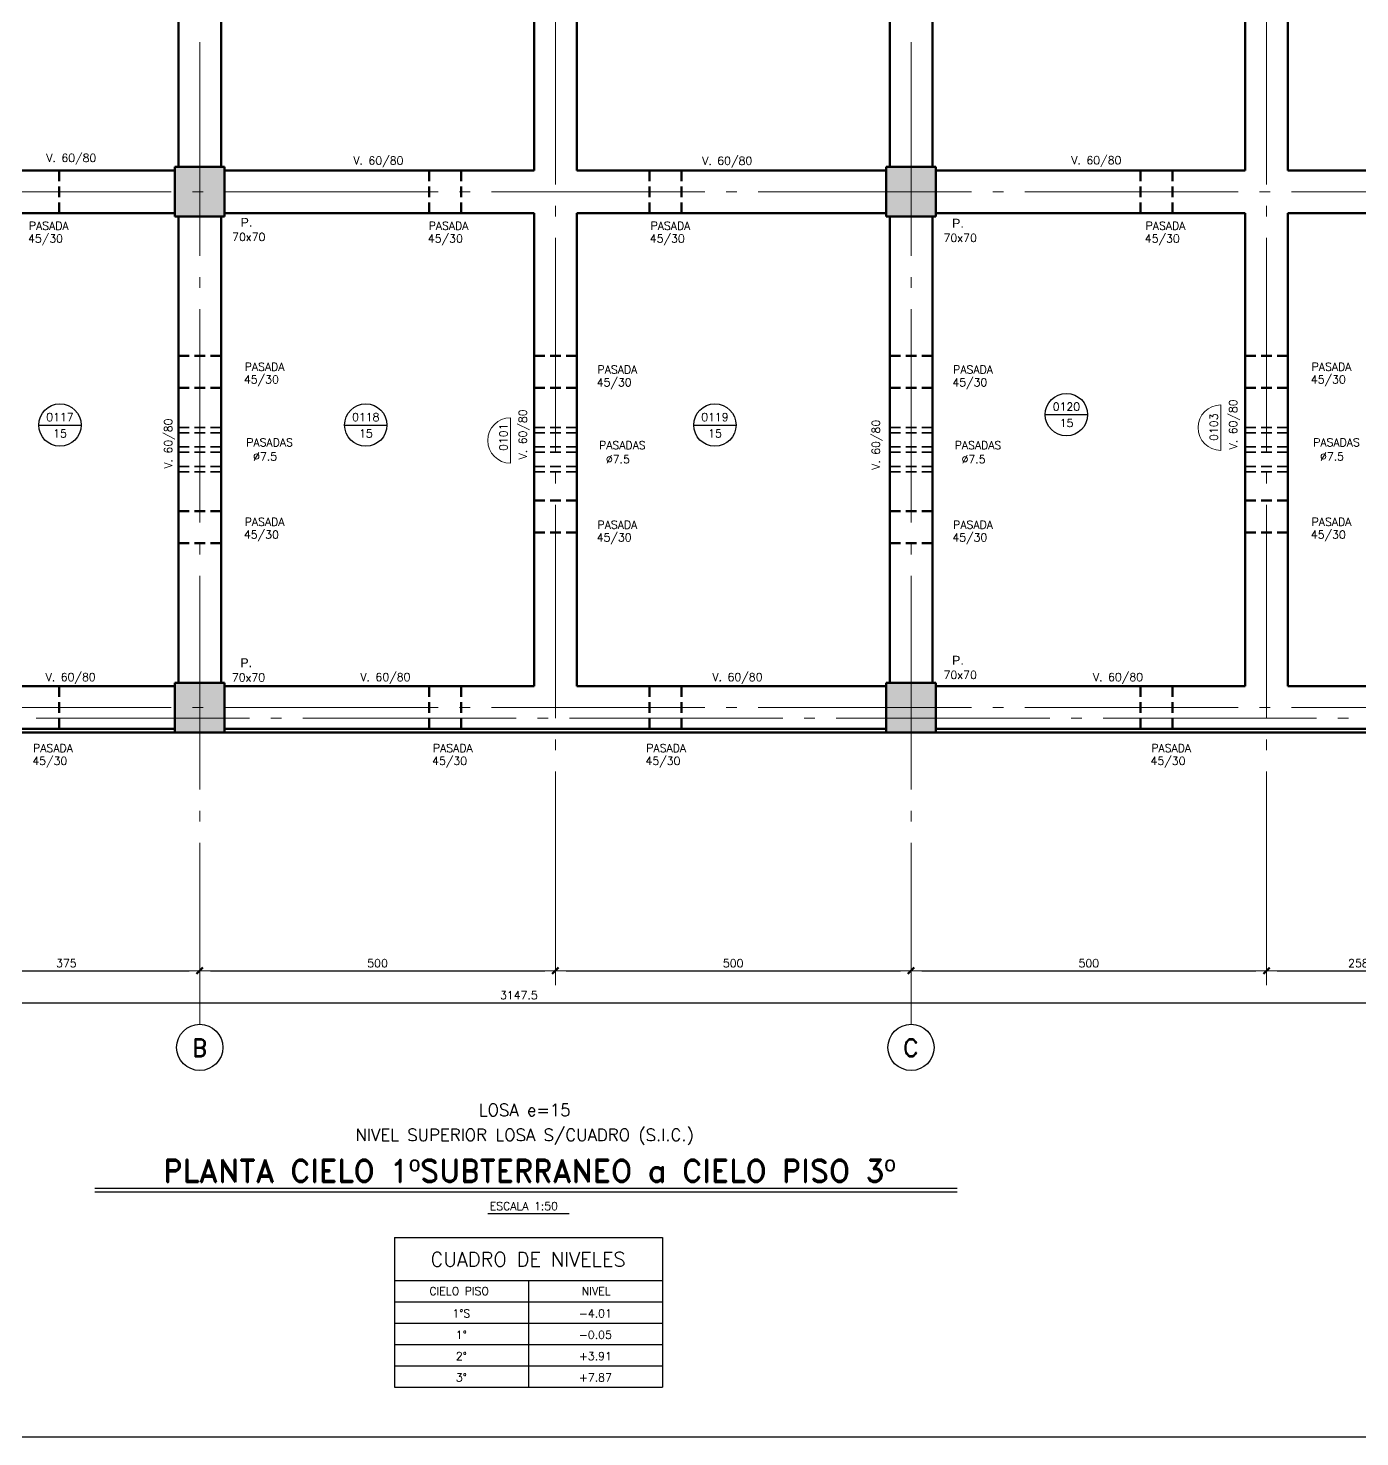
# Model space of a CAD drawing. Extents: x -58 to 5689, y 67 to 4123.
# Drawn here: x 1994 to 3866, y 68 to 2048 of the extents above; entities that cross this region are included whole.
import ezdxf
from ezdxf.enums import TextEntityAlignment as Align

# ---------------------------------------------------------------- set-up
doc = ezdxf.new("R2010")
doc.units = 0
doc.header["$LTSCALE"] = 30
doc.header["$MEASUREMENT"] = 0
doc.linetypes.add('DASHED', pattern=[0.75, 0.5, -0.25])
doc.linetypes.add('EJES', pattern=[12.5, 10, -1, 0.5, -1])
doc.layers.get('0').update_dxf_attribs({"linetype": 'CONTINUOUS'})
for name, color, linetype in [('RLA-FORMATO', 7, 'CONTINUOUS'), ('RLA-TEXTOS1', 9, 'CONTINUOUS'), ('RLA-TEXTOS2', 6, 'CONTINUOUS'), ('RLE-LOSAS', 3, 'CONTINUOUS'), ('RLE-SEGMENTOS1', 2, 'DASHED')]:
    doc.layers.add(name, color=color, linetype=linetype)
for name, color, linetype, lineweight in [('RLE-COTAS', 2, 'CONTINUOUS', 9), ('RLE-EJE', 3, 'CONTINUOUS', 25), ('RLE-EJES', 1, 'EJES', 15), ('RLE-LOSA', 90, 'CONTINUOUS', 15), ('RLE-PILAR', 5, 'CONTINUOUS', 25), ('RLE-SOLID', 252, 'CONTINUOUS', 15), ('RLE-TEXTO-1', 9, 'CONTINUOUS', 9), ('RLE-VIGA', 3, 'CONTINUOUS', 15)]:
    doc.layers.add(name, color=color, linetype=linetype, lineweight=lineweight)
doc.styles.add('Arial_3', font='arial.ttf', dxfattribs={"height": 0.25})
doc.styles.add('ROMAND', font='romand', dxfattribs={"height": 31.5})
doc.styles.add('ROMANS', font='romans.shx', dxfattribs={"height": 11.25})
doc.styles.add('SIETE50', font='ROMAND.SHX', dxfattribs={"height": 31.5})
doc.dimstyles.new('ING-50', dxfattribs={"dimscale": 50, "dimtxt": 0.27, "dimasz": 0.3, "dimexe": 0, "dimexo": 0, "dimgap": 0.1, "dimtad": 1, "dimdec": 1, "dimzin": 12, "dimdsep": 46, "dimtxsty": 'ROMANS', "dimblk": 'TICK1', "dimblk1": 'TICK1', "dimblk2": 'TICK1', "dimcen": 0.09, "dimclrd": 2, "dimclre": 1, "dimclrt": 3, "dimadec": 0, "dimazin": 0, "dimtfac": 1, "dimtdec": 0, "dimtix": 1, "dimtmove": 2, "dimatfit": 3, "dimldrblk": 'TICK1', "dimfxl": 0, "dimfxlon": 1, "dimtolj": 1, "dimtzin": 0, "dimarcsym": 0})

# ---------------------------------------------------------------- blocks, each defined once
blk = doc.blocks.new('TICK1')
at = {"color": 2}
for points in [[(0, 0), (-1, 0)], [(0, 0), (1, 0)]]:
    blk.add_lwpolyline(points, dxfattribs=at)
at = {"color": 2, "const_width": 0.2}
blk.add_lwpolyline([(-0.3, -0.3), (0.3, 0.3)], dxfattribs=at)
blk = doc.blocks.new('*D59')
at = {"layer": 'RLE-COTAS', "color": 2, "lineweight": -2, "transparency": 16777216}
blk.add_line((1125.2, 678.1), (4242.7, 678.1), dxfattribs=at)
at = {"layer": 'RLE-COTAS', "color": 2, "lineweight": -2, "transparency": 16777216, "xscale": 15, "yscale": 15, "zscale": 15, "rotation": 180}
blk.add_blockref('TICK1', (1110.2, 678.1), dxfattribs=at)
at = {"layer": 'RLE-COTAS', "color": 2, "lineweight": -2, "transparency": 16777216, "xscale": 15, "yscale": 15, "zscale": 15}
blk.add_blockref('TICK1', (4257.7, 678.1), dxfattribs=at)
at = {"layer": 'RLE-COTAS', "color": 3, "transparency": 16777216, "insert": (2683.9, 688.7), "char_height": 11.25, "width": 61.027, "attachment_point": 5, "style": 'ROMANS'}
blk.add_mtext('\\A1;3147.5', dxfattribs=at)
blk = doc.blocks.new('*D62')
at = {"layer": 'RLE-COTAS', "color": 2, "lineweight": -2, "transparency": 16777216}
blk.add_line((1875.2, 723.1), (2220.2, 723.1), dxfattribs=at)
at = {"layer": 'RLE-COTAS', "color": 2, "lineweight": -2, "transparency": 16777216, "xscale": 15, "yscale": 15, "zscale": 15, "rotation": 180}
blk.add_blockref('TICK1', (1860.2, 723.1), dxfattribs=at)
at = {"layer": 'RLE-COTAS', "color": 2, "lineweight": -2, "transparency": 16777216, "xscale": 15, "yscale": 15, "zscale": 15}
blk.add_blockref('TICK1', (2235.2, 723.1), dxfattribs=at)
at = {"layer": 'RLE-COTAS', "color": 3, "transparency": 16777216, "insert": (2047.7, 733.7), "char_height": 11.25, "width": 33.226, "attachment_point": 5, "style": 'ROMANS'}
blk.add_mtext('\\A1;375', dxfattribs=at)
blk = doc.blocks.new('*D63')
at = {"layer": 'RLE-COTAS', "color": 2, "lineweight": -2, "transparency": 16777216}
blk.add_line((2250.2, 723.1), (2720.2, 723.1), dxfattribs=at)
at = {"layer": 'RLE-COTAS', "color": 2, "lineweight": -2, "transparency": 16777216, "xscale": 15, "yscale": 15, "zscale": 15, "rotation": 180}
blk.add_blockref('TICK1', (2235.2, 723.1), dxfattribs=at)
at = {"layer": 'RLE-COTAS', "color": 2, "lineweight": -2, "transparency": 16777216, "xscale": 15, "yscale": 15, "zscale": 15}
blk.add_blockref('TICK1', (2735.2, 723.1), dxfattribs=at)
at = {"layer": 'RLE-COTAS', "color": 3, "transparency": 16777216, "insert": (2485.2, 733.7), "char_height": 11.25, "width": 33.226, "attachment_point": 5, "style": 'ROMANS'}
blk.add_mtext('\\A1;500', dxfattribs=at)
blk = doc.blocks.new('*D64')
at = {"layer": 'RLE-COTAS', "color": 2, "lineweight": -2, "transparency": 16777216}
blk.add_line((2750.2, 723.1), (3220.2, 723.1), dxfattribs=at)
at = {"layer": 'RLE-COTAS', "color": 2, "lineweight": -2, "transparency": 16777216, "xscale": 15, "yscale": 15, "zscale": 15, "rotation": 180}
blk.add_blockref('TICK1', (2735.2, 723.1), dxfattribs=at)
at = {"layer": 'RLE-COTAS', "color": 2, "lineweight": -2, "transparency": 16777216, "xscale": 15, "yscale": 15, "zscale": 15}
blk.add_blockref('TICK1', (3235.2, 723.1), dxfattribs=at)
at = {"layer": 'RLE-COTAS', "color": 3, "transparency": 16777216, "insert": (2985.2, 733.7), "char_height": 11.25, "width": 33.226, "attachment_point": 5, "style": 'ROMANS'}
blk.add_mtext('\\A1;500', dxfattribs=at)
blk = doc.blocks.new('*D65')
at = {"layer": 'RLE-COTAS', "color": 2, "lineweight": -2, "transparency": 16777216}
blk.add_line((3250.2, 723.1), (3720.2, 723.1), dxfattribs=at)
at = {"layer": 'RLE-COTAS', "color": 2, "lineweight": -2, "transparency": 16777216, "xscale": 15, "yscale": 15, "zscale": 15, "rotation": 180}
blk.add_blockref('TICK1', (3235.2, 723.1), dxfattribs=at)
at = {"layer": 'RLE-COTAS', "color": 2, "lineweight": -2, "transparency": 16777216, "xscale": 15, "yscale": 15, "zscale": 15}
blk.add_blockref('TICK1', (3735.2, 723.1), dxfattribs=at)
at = {"layer": 'RLE-COTAS', "color": 3, "transparency": 16777216, "insert": (3485.2, 733.7), "char_height": 11.25, "width": 33.226, "attachment_point": 5, "style": 'ROMANS'}
blk.add_mtext('\\A1;500', dxfattribs=at)
blk = doc.blocks.new('*D66')
at = {"layer": 'RLE-COTAS', "color": 2, "lineweight": -2, "transparency": 16777216}
blk.add_line((3750.2, 723.1), (3978.2, 723.1), dxfattribs=at)
at = {"layer": 'RLE-COTAS', "color": 2, "lineweight": -2, "transparency": 16777216, "xscale": 15, "yscale": 15, "zscale": 15, "rotation": 180}
blk.add_blockref('TICK1', (3735.2, 723.1), dxfattribs=at)
at = {"layer": 'RLE-COTAS', "color": 2, "lineweight": -2, "transparency": 16777216, "xscale": 15, "yscale": 15, "zscale": 15}
blk.add_blockref('TICK1', (3993.2, 723.1), dxfattribs=at)
at = {"layer": 'RLE-COTAS', "color": 3, "transparency": 16777216, "insert": (3864.2, 733.7), "char_height": 11.25, "width": 33.226, "attachment_point": 5, "style": 'ROMANS'}
blk.add_mtext('\\A1;258', dxfattribs=at)
blk = doc.blocks.new('RLE-ETIQUETA-VIGA-NUMERADA - Numerada Normal Centro Arriba-1323725-1_S')
at = {"layer": 'RLE-TEXTO-1'}
blk.add_line((-0.639, 0.75), (0.639, 0.75), dxfattribs=at)
blk.add_arc((0, 0.75), 0.639, 360, 180, dxfattribs=at)
blk = doc.blocks.new('RLE-ETIQUETA COLUMNA - TAG PILAR DIVIDIDO-1340790-1_S')
at = {"layer": 'RLE-TEXTO-1', "insert": (-0.264, 0.165), "char_height": 0.25, "width": 0.40084, "attachment_point": 1, "style": 'Arial_3'}
blk.add_mtext('P.', dxfattribs=at)
blk = doc.blocks.new('losa-ne')
at = {"color": 5, "linetype": 'Continuous'}
blk.add_line((-29.8, 0), (29.7, 0), dxfattribs=at)
at = {"color": 3, "linetype": 'Continuous'}
blk.add_circle((0, 0), 29.8, dxfattribs=at)
at = {"color": 3, "linetype": 'Continuous', "style": 'ROMANS'}
for tag, p in [('N%%DL', (0, 5.6)), ('ESP', (0.2, -17.4))]:
    blk.add_attdef(tag, text='', height=11.2, dxfattribs=at).set_placement(p, align=Align.CENTER)

msp = doc.modelspace()

# ---------------------------------------------------------------- hatches: boundary and pattern name
at = {"layer": 'RLE-SOLID'}
for points in [[(2270.199, 1782.933), (2270.199, 1852.933), (2200.199, 1852.933), (2200.199, 1782.933)], [(3270.199, 1782.933), (3270.199, 1852.933), (3200.199, 1852.933), (3200.199, 1782.933)], [(2270.199, 1057.933), (2270.199, 1127.933), (2200.199, 1127.933), (2200.199, 1057.933)], [(3270.199, 1057.933), (3270.199, 1127.933), (3200.199, 1127.933), (3200.199, 1057.933)]]:
    msp.add_hatch(color=256, dxfattribs=at).paths.add_polyline_path(points)

# ---------------------------------------------------------------- linework, layer by layer
at = {"layer": 'RLA-FORMATO', "color": 6, "linetype": 'Continuous'}
msp.add_lwpolyline([(-58.1, 4123.098), (-58.1, 68.098), (5686.9, 68.098), (5686.9, 4123.098)], close=True, dxfattribs=at)
at = {"layer": 'RLA-TEXTOS1', "color": 2}
for p, q in [((2508.868, 347.994), (2885.784, 347.994)), ((2508.868, 347.994), (2508.868, 137.994)), ((2885.784, 347.994), (2885.784, 137.994)), ((2508.868, 287.994), (2885.784, 287.994)), ((2697.326, 287.994), (2697.326, 137.994)), ((2508.868, 257.994), (2885.784, 257.994)), ((2508.868, 227.994), (2885.784, 227.994)), ((2508.868, 197.994), (2885.784, 197.994)), ((2508.868, 167.994), (2885.784, 167.994)), ((2508.868, 137.994), (2885.784, 137.994))]:
    msp.add_line(p, q, dxfattribs=at)
at = {"layer": 'RLA-TEXTOS2', "color": 6}
for p, q in [((2087.856, 417.566), (3300.018, 417.566)), ((2087.856, 412.566), (3300.018, 412.566))]:
    msp.add_line(p, q, dxfattribs=at)
at = {"layer": 'RLA-TEXTOS2', "color": 3}
msp.add_line((2640.278, 381.802), (2754.373, 381.802), dxfattribs=at)
at = {"layer": 'RLE-EJE'}
for centre in [(2235.199, 615.433), (3235.199, 615.433)]:
    msp.add_circle(centre, 32.5, dxfattribs=at)
at = {"layer": 'RLE-EJES', "linetype": 'EJES', "lineweight": 9}
for p, q in [((2235.199, 3152.933), (2235.199, 647.933)), ((3235.199, 3152.933), (3235.199, 647.933)), ((770.199, 1817.933), (4620.199, 1817.933)), ((770.199, 1092.933), (4620.199, 1092.933))]:
    msp.add_line(p, q, dxfattribs=at)
at = {"layer": 'RLE-EJES', "linetype": 'EJES'}
for p, q in [((2735.199, 702.933), (2735.199, 3102.933)), ((3735.199, 702.933), (3735.199, 3102.933)), ((4555.199, 1077.933), (825.199, 1077.933))]:
    msp.add_line(p, q, dxfattribs=at)
at = {"layer": 'RLE-LOSA', "lineweight": 50}
for p, q in [((2200.199, 1057.933), (1150.199, 1057.933)), ((3200.199, 1057.933), (2270.199, 1057.933)), ((4245.199, 1057.933), (3270.199, 1057.933))]:
    msp.add_line(p, q, dxfattribs=at)
at = {"layer": 'RLE-PILAR', "lineweight": 70}
for p, q in [((2200.199, 1782.933), (2200.199, 1852.933)), ((2200.199, 1852.933), (2270.199, 1852.933)), ((2270.199, 1852.933), (2270.199, 1782.933)), ((3200.199, 1782.933), (3200.199, 1852.933)), ((3200.199, 1852.933), (3270.199, 1852.933)), ((3270.199, 1852.933), (3270.199, 1782.933)), ((2270.199, 1782.933), (2200.199, 1782.933)), ((3270.199, 1782.933), (3200.199, 1782.933)), ((2200.199, 1057.933), (2200.199, 1127.933)), ((2200.199, 1127.933), (2270.199, 1127.933)), ((2270.199, 1127.933), (2270.199, 1057.933)), ((3200.199, 1057.933), (3200.199, 1127.933)), ((3200.199, 1127.933), (3270.199, 1127.933)), ((3270.199, 1127.933), (3270.199, 1057.933)), ((2270.199, 1057.933), (2200.199, 1057.933)), ((3270.199, 1057.933), (3200.199, 1057.933))]:
    msp.add_line(p, q, dxfattribs=at)
at = {"layer": 'RLE-SEGMENTOS1', "lineweight": 50}
for p, q in [((2037.699, 1847.933), (2037.699, 1787.933)), ((2557.699, 1847.933), (2557.699, 1787.933)), ((2602.699, 1847.933), (2602.699, 1787.933)), ((2867.699, 1787.933), (2867.699, 1847.933)), ((2912.699, 1847.933), (2912.699, 1787.933)), ((3557.699, 1847.933), (3557.699, 1787.933)), ((3602.699, 1847.933), (3602.699, 1787.933)), ((2205.199, 1587.094), (2265.199, 1587.094)), ((2705.199, 1587.094), (2765.199, 1587.094)), ((3205.199, 1587.094), (3265.199, 1587.094)), ((3705.199, 1587.094), (3765.199, 1587.094)), ((2205.199, 1542.094), (2265.199, 1542.094)), ((2705.199, 1542.094), (2765.199, 1542.094)), ((3205.199, 1542.094), (3265.199, 1542.094)), ((3705.199, 1542.094), (3765.199, 1542.094)), ((2205.199, 1368.755), (2265.199, 1368.755)), ((2705.199, 1383.755), (2765.199, 1383.755)), ((3205.199, 1368.755), (3265.199, 1368.755)), ((3705.199, 1383.755), (3765.199, 1383.755)), ((2705.199, 1338.755), (2765.199, 1338.755)), ((3705.199, 1338.755), (3765.199, 1338.755)), ((2205.199, 1323.755), (2265.199, 1323.755)), ((3205.199, 1323.755), (3265.199, 1323.755)), ((2037.699, 1122.933), (2037.699, 1062.933)), ((2557.699, 1122.933), (2557.699, 1062.933)), ((2602.699, 1122.933), (2602.699, 1062.933)), ((2867.699, 1062.933), (2867.699, 1122.933)), ((2912.699, 1122.933), (2912.699, 1062.933)), ((3557.699, 1122.933), (3557.699, 1062.933)), ((3602.699, 1122.933), (3602.699, 1062.933))]:
    msp.add_line(p, q, dxfattribs=at)
at = {"layer": 'RLE-SEGMENTOS1', "lineweight": 35}
for p, q in [((2265.199, 1486.675), (2205.199, 1486.675)), ((2265.199, 1486.675), (2205.199, 1486.675)), ((2765.199, 1486.675), (2705.199, 1486.675)), ((3265.199, 1486.675), (3205.199, 1486.675)), ((3765.199, 1486.675), (3705.199, 1486.675)), ((2265.199, 1479.175), (2205.199, 1479.175)), ((2765.199, 1479.175), (2705.199, 1479.175)), ((3265.199, 1479.175), (3205.199, 1479.175)), ((3765.199, 1479.175), (3705.199, 1479.175)), ((2265.199, 1459.175), (2205.199, 1459.175)), ((2265.199, 1451.675), (2205.199, 1451.675)), ((2765.199, 1459.175), (2705.199, 1459.175)), ((2765.199, 1451.675), (2705.199, 1451.675)), ((3265.199, 1459.175), (3205.199, 1459.175)), ((3265.199, 1451.675), (3205.199, 1451.675)), ((3765.199, 1459.175), (3705.199, 1459.175)), ((3765.199, 1451.675), (3705.199, 1451.675)), ((2265.199, 1431.675), (2205.199, 1431.675)), ((2765.199, 1431.675), (2705.199, 1431.675)), ((3265.199, 1431.675), (3205.199, 1431.675)), ((3765.199, 1431.675), (3705.199, 1431.675)), ((2265.199, 1424.175), (2205.199, 1424.175)), ((2765.199, 1424.175), (2705.199, 1424.175)), ((3265.199, 1424.175), (3205.199, 1424.175)), ((3765.199, 1424.175), (3705.199, 1424.175))]:
    msp.add_line(p, q, dxfattribs=at)
at = {"layer": 'RLE-VIGA', "lineweight": 50}
for p, q in [((2205.199, 2672.933), (2205.199, 1852.933)), ((2265.199, 2672.933), (2265.199, 1852.933)), ((2705.199, 1847.933), (2705.199, 2677.933)), ((2765.199, 1847.933), (2765.199, 2677.933)), ((3205.199, 1852.933), (3205.199, 2672.933)), ((3265.199, 1852.933), (3265.199, 2672.933)), ((3705.199, 1847.933), (3705.199, 2677.933)), ((3765.199, 1847.933), (3765.199, 2677.933)), ((1890.199, 1847.933), (2200.199, 1847.933)), ((2270.199, 1847.933), (2705.199, 1847.933)), ((2765.199, 1847.933), (3200.199, 1847.933)), ((3270.199, 1847.933), (3705.199, 1847.933)), ((3765.199, 1847.933), (4245.199, 1847.933)), ((1890.199, 1787.933), (2200.199, 1787.933)), ((2205.199, 1782.933), (2205.199, 1127.933)), ((2265.199, 1782.933), (2265.199, 1127.933)), ((2270.199, 1787.933), (2705.199, 1787.933)), ((2705.199, 1787.933), (2705.199, 1122.933)), ((2765.199, 1787.933), (3200.199, 1787.933)), ((2765.199, 1787.933), (2765.199, 1122.933)), ((3205.199, 1127.933), (3205.199, 1782.933)), ((3265.199, 1127.933), (3265.199, 1782.933)), ((3270.199, 1787.933), (3705.199, 1787.933)), ((3705.199, 1787.933), (3705.199, 1122.933)), ((3765.199, 1787.933), (3765.199, 1122.933)), ((3765.199, 1787.933), (4245.199, 1787.933)), ((1890.199, 1122.933), (2200.199, 1122.933)), ((2270.199, 1122.933), (2705.199, 1122.933)), ((2765.199, 1122.933), (3200.199, 1122.933)), ((3270.199, 1122.933), (3705.199, 1122.933)), ((3765.199, 1122.933), (4245.199, 1122.933)), ((1890.199, 1062.933), (2200.199, 1062.933)), ((2270.199, 1062.933), (2705.199, 1062.933)), ((2765.199, 1062.933), (2705.199, 1062.933)), ((2765.199, 1062.933), (3200.199, 1062.933)), ((3270.199, 1062.933), (3765.199, 1062.933)), ((3765.199, 1062.933), (4245.199, 1062.933))]:
    msp.add_line(p, q, dxfattribs=at)

# ---------------------------------------------------------------- block references
at = {"layer": 'RLE-LOSAS'}
for p, values in [((3453.702, 1504.638), {'N%%DL': '0120', 'ESP': '15'}), ((2038.626, 1489.98), {'N%%DL': '0117', 'ESP': '15'}), ((2468.639, 1489.98), {'N%%DL': '0118', 'ESP': '15'}), ((2959.457, 1489.98), {'N%%DL': '0119', 'ESP': '15'})]:
    msp.add_blockref('losa-ne', p, dxfattribs=at).add_auto_attribs(values)
at = {"layer": 'RLE-TEXTO-1', "xscale": 49.99999999999998, "yscale": 49.99999999999998, "zscale": 49.99999999999998}
for p in [(2305.888, 1772.894), (3306.146, 1771.682), (2305.503, 1153.963), (3306.146, 1157.488)]:
    msp.add_blockref('RLE-ETIQUETA COLUMNA - TAG PILAR DIVIDIDO-1340790-1_S', p, dxfattribs=at)
at = {"layer": 'RLE-TEXTO-1', "xscale": 49.99999999999998, "yscale": 49.99999999999998, "zscale": 49.99999999999998, "rotation": 89.99999999999987}
for p in [(3708.263, 1486.34), (2709.55, 1468.298)]:
    msp.add_blockref('RLE-ETIQUETA-VIGA-NUMERADA - Numerada Normal Centro Arriba-1323725-1_S', p, dxfattribs=at)

# ---------------------------------------------------------------- texts
at = {"color": 3, "style": 'ROMAND'}
for s, p in [('LOSA e=15', (2691.98, 518.917)), ('NIVEL SUPERIOR LOSA S/CUADRO (S.I.C.)', (2691.98, 483.91))]:
    msp.add_text(s, height=17, dxfattribs=at).set_placement(p, align=Align.CENTER)
at = {"layer": 'RLA-TEXTOS1', "color": 5, "style": 'ROMANS'}
msp.add_text('CUADRO DE NIVELES', height=20, dxfattribs=at).set_placement((2696.928, 317.557), align=Align.MIDDLE)
at = {"layer": 'RLA-TEXTOS1', "color": 9, "linetype": 'ByBlock', "style": 'ROMANS'}
for s, p in [('CIELO PISO', (2599.965, 267.224)), ('NIVEL', (2792.529, 267.224)), ('1%%DS', (2603.004, 235.825)), ('-4.01', (2791.462, 235.825)), ('1%%D', (2603.004, 205.825)), ('-0.05', (2791.462, 205.825)), ('2%%D', (2603.004, 175.825)), ('+3.91', (2791.462, 175.825)), ('3%%D', (2603.004, 145.825)), ('+7.87', (2791.462, 145.825))]:
    msp.add_text(s, height=11.25, dxfattribs=at).set_placement(p, align=Align.CENTER)
at = {"layer": 'RLA-TEXTOS2', "color": 6, "style": 'SIETE50'}
msp.add_text('PLANTA CIELO 1ºSUBTERRANEO a CIELO PISO 3º', height=31.5, dxfattribs=at).set_placement((2698.749, 426.149), align=Align.CENTER)
at = {"layer": 'RLA-TEXTOS2', "color": 3, "style": 'ROMANS'}
msp.add_text('ESCALA 1:50', height=11.25, dxfattribs=at).set_placement((2642.878, 386.754))
at = {"layer": 'RLE-EJE', "color": 5, "lineweight": 9, "char_height": 25, "width": 1, "attachment_point": 1, "style": 'ROMAND'}
for s, insert in [('B', (2224.456, 627.319)), ('C', (3223.631, 627.319))]:
    msp.add_mtext(s, dxfattribs=dict(at, insert=insert))
at = {"layer": 'RLE-TEXTO-1', "char_height": 11.25, "attachment_point": 5, "style": 'ROMANS'}
for s, insert, width in [('V. 60/80', (2054.646, 1863.587), 78.56537), ('V. 60/80', (2486.375, 1859.746), 78.56537), ('V. 60/80', (2976.807, 1859.477), 78.56537), ('V. 60/80', (3495.774, 1860.194), 78.56537), ('PASADA ', (2022.886, 1770.002), 88.58647), ('PASADA ', (2584.987, 1770.002), 88.58647), ('PASADA ', (2896.987, 1770.002), 88.58647), ('PASADA ', (3592.987, 1770.002), 88.58647), ('45/30', (2018.408, 1750.158), 52.51053), ('70x70', (2304.11, 1754.254), 56.91981), ('45/30', (2580.509, 1750.158), 52.51053), ('45/30', (2892.509, 1750.158), 52.51053), ('70x70', (3304.367, 1753.041), 56.91981), ('45/30', (3588.509, 1750.158), 52.51053), ('PASADA ', (2326.383, 1571.959), 88.58647), ('PASADA ', (2822.383, 1567.959), 88.58647), ('PASADA ', (3322.383, 1567.959), 88.58647), ('PASADA ', (3826.383, 1571.959), 88.58647), ('45/30', (2321.905, 1552.115), 52.51053), ('45/30', (2817.905, 1548.115), 52.51053), ('45/30', (3317.905, 1548.115), 52.51053), ('45/30', (3821.905, 1552.115), 52.51053), ('PASADAS ', (2333.398, 1465.669), 102.616), ('PASADAS ', (2829.398, 1461.669), 102.616), ('PASADAS ', (3329.398, 1461.669), 102.616), ('PASADAS ', (3833.398, 1465.669), 102.616), ('Ø7.5', (2327.097, 1445.825), 45.69619), ('Ø7.5', (2823.097, 1441.825), 45.69619), ('Ø7.5', (3323.097, 1441.825), 45.69619), ('Ø7.5', (3827.097, 1445.825), 45.69619), ('PASADA ', (2326.383, 1353.959), 88.58647), ('PASADA ', (2822.383, 1349.959), 88.58647), ('PASADA ', (3322.383, 1349.959), 88.58647), ('PASADA ', (3826.383, 1353.959), 88.58647), ('45/30', (2321.905, 1334.115), 52.51053), ('45/30', (2817.905, 1330.115), 52.51053), ('45/30', (3317.905, 1330.115), 52.51053), ('45/30', (3821.905, 1334.115), 52.51053), ('V. 60/80', (2053.727, 1133.962), 78.56537), ('70x70', (2303.725, 1135.322), 56.91981), ('V. 60/80', (2496.227, 1133.962), 78.56537), ('V. 60/80', (2991.227, 1133.962), 78.56537), ('70x70', (3304.367, 1138.847), 56.91981), ('V. 60/80', (3526.227, 1133.962), 78.56537), ('PASADA ', (2028.886, 1036.002), 88.58647), ('PASADA ', (2590.987, 1036.002), 88.58647), ('PASADA ', (2890.987, 1036.002), 88.58647), ('PASADA ', (3600.987, 1036.002), 88.58647), ('45/30', (2024.408, 1016.158), 52.51053), ('45/30', (2586.509, 1016.158), 52.51053), ('45/30', (2886.509, 1016.158), 52.51053), ('45/30', (3596.509, 1016.158), 52.51053)]:
    msp.add_mtext(s, dxfattribs=dict(at, insert=insert, width=width))
at = {"layer": 'RLE-TEXTO-1', "char_height": 11.25, "attachment_point": 5, "rotation": 90, "style": 'ROMANS'}
for s, insert, width in [('V. 60/80', (3689.958, 1490.914), 78.56537), ('V. 60/80', (2691.245, 1476.826), 78.56537), ('0103', (3660.929, 1486.994), 46.49787), ('V. 60/80', (2192.785, 1463.961), 78.56537), ('0101', (2662.216, 1472.907), 46.49787), ('V. 60/80', (3187.694, 1462.18), 78.56537)]:
    msp.add_mtext(s, dxfattribs=dict(at, insert=insert, width=width))

# ---------------------------------------------------------------- dimensions: what is measured, and where the dimension line sits
at = {"layer": 'RLE-COTAS'}
for base, p1, p2, picture, middle in [((2235.199, 723.054), (1860.199, 728.054), (2235.199, 728.054), '*D62', (2047.699, 733.679)), ((2735.199, 723.054), (2235.199, 728.054), (2735.199, 728.054), '*D63', (2485.199, 733.679)), ((3235.199, 723.054), (2735.199, 728.054), (3235.199, 728.054), '*D64', (2985.199, 733.679)), ((3735.199, 723.054), (3235.199, 728.054), (3735.199, 728.054), '*D65', (3485.199, 733.679)), ((3993.199, 723.054), (3735.199, 728.054), (3993.199, 728.054), '*D66', (3864.199, 733.679)), ((4257.699, 678.054), (1110.199, 683.054), (4257.699, 683.054), '*D59', (2683.949, 688.679))]:
    dim = msp.add_linear_dim(base=base, p1=p1, p2=p2, dimstyle='ING-50', override={"dimexe": 0, "dimexo": 0, "dimdec": 1, "dimfxl": 0, "dimfxlon": 1}, dxfattribs=at)
    dim.commit()
    dim.dimension.update_dxf_attribs({"geometry": picture, "text_midpoint": middle})

doc.saveas('drawing.dxf')
